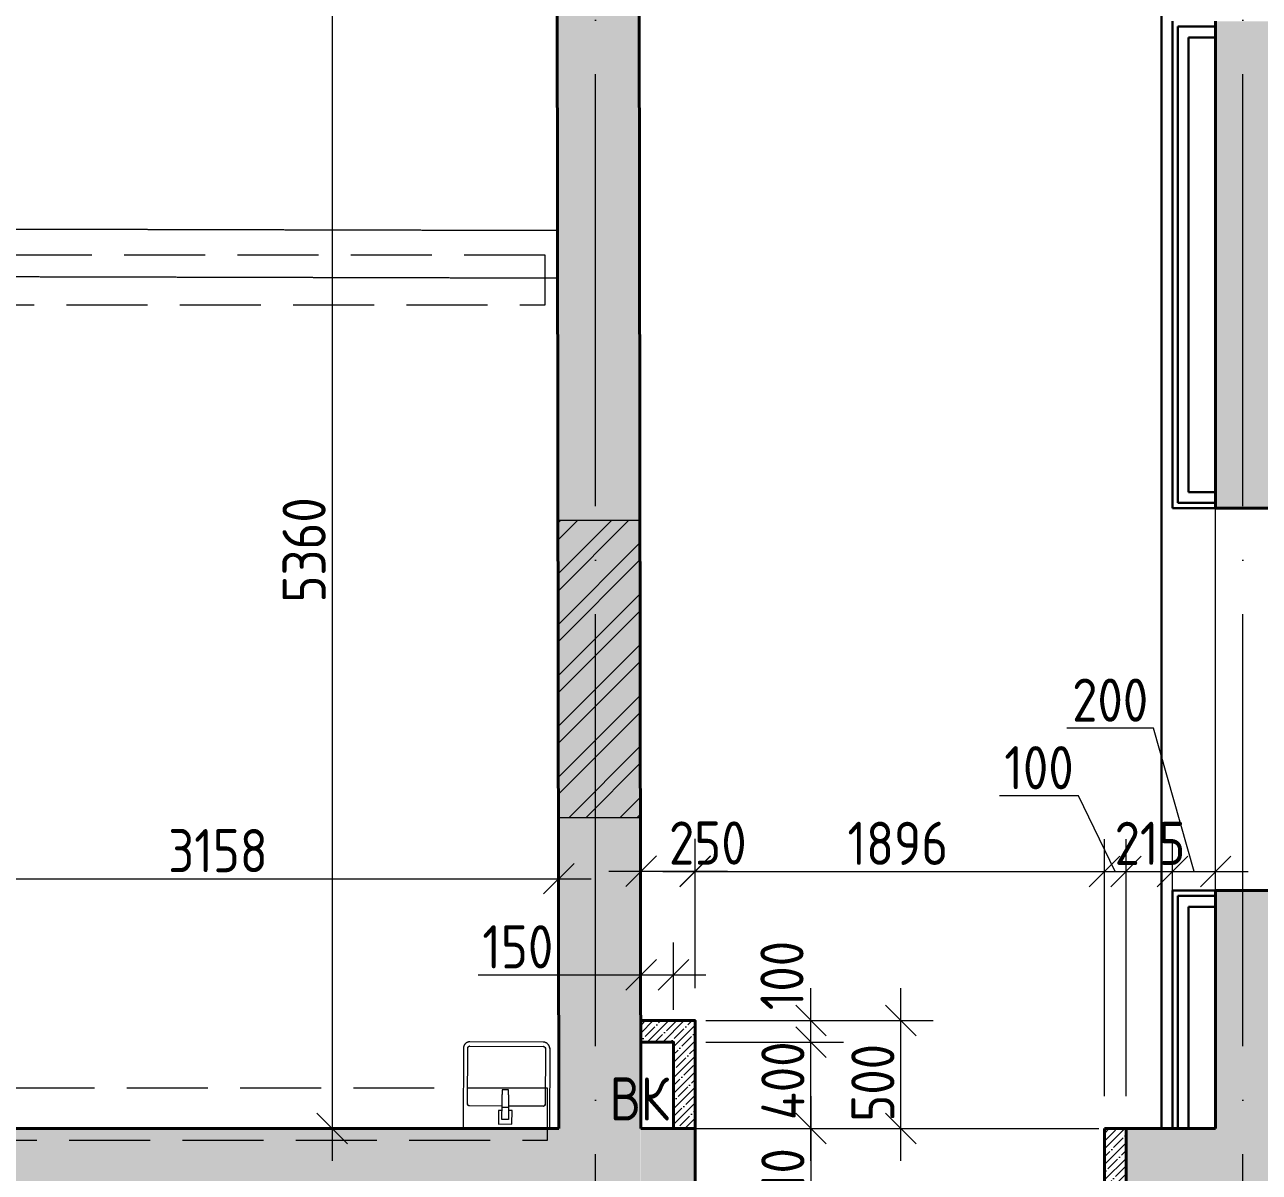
# Model space of a CAD drawing. Header units: millimetres. Extents: x -269164 to 430575, y -569542 to 36130.
# Drawn here: x 176099 to 181819, y -409903 to -404590 of the extents above; entities that cross this region are included whole.
import ezdxf

# ---------------------------------------------------------------- set-up
doc = ezdxf.new("R2010")
doc.units = ezdxf.units.MM
for name, pattern in [('ADSK_Линия сетки', [25, 20, -2.5, 0, -2.5]), ('ADSK_Сверху', [4.5, 3, -1.5]), ('GOST2.303 4', [7, 5, -2, 0])]:
    doc.linetypes.add(name, pattern=pattern)
for name, color, linetype, lineweight in [('Каркас', 7, 'Continuous', 18), ('Марки помещений', 7, 'Continuous', 20), ('Оси', 7, 'Continuous', 9), ('Размеры', 7, 'Continuous', 9), ('Сантехника', 7, 'Continuous', 18), ('Стены внутренние', 7, 'Continuous', 18), ('Стены наружные', 7, 'Continuous', 18)]:
    doc.layers.add(name, color=color, linetype=linetype, lineweight=lineweight)
doc.styles.add('GOST Common', font='GOST_Common.ttf', dxfattribs={"width": 0.9, "height": 200})
doc.styles.add('GOST Common_2', font='GOST_Common.ttf', dxfattribs={"width": 0.9, "height": 250})
doc.dimstyles.new('ADSK_Основной_2_мм_Округление_до_1_мм_1', dxfattribs={"dimscale": 304.8, "dimtxt": 201.142999, "dimasz": 0.463911, "dimexe": 0.492126, "dimexo": 0.492126, "dimgap": 0.098425, "dimtad": 1, "dimdec": 0, "dimdsep": 46, "dimtxsty": 'GOST Common', "dimblk1": 'OBLIQUE', "dimblk2": 'OBLIQUE', "dimsah": 1, "dimcen": 0.09, "dimdle": 0.492126, "dimazin": 2, "dimtfac": 1, "dimtdec": 4, "dimtix": 1, "dimtmove": 1, "dimatfit": 3, "dimfxl": 1, "dimtvp": 1, "dimtolj": 1, "dimtzin": 0, "dimlwd": 20, "dimlwe": 20, "dimarcsym": 2})

# ---------------------------------------------------------------- blocks, each defined once
blk = doc.blocks.new('Parametric_Porcelain_bathroom_sink_20774 - 500х430мм-V104-02 План 2-го этажа маркировочный')
at = {"layer": 'Сантехника'}
for p, q in [((247.1, 539.9), (-96.2, 540)), ((-95, 520), (245, 520)), ((-124.8, 513.3), (-125, 140)), ((-105, 253.2), (-105, 510)), ((255.3, 510.1), (255.3, 253.2)), ((275.5, 513.3), (275.3, 140)), ((85.1, 319.1), (55.1, 319.1)), ((55.1, 319.1), (55.1, 296.1)), ((85.1, 319.1), (55.1, 319.1)), ((55.1, 236.5), (55.1, 296.1)), ((85.1, 296.1), (85.1, 319.1)), ((85.1, 296.1), (85.1, 236.5)), ((55.1, 243.2), (-95, 243.2)), ((55.1, 201.5), (55.1, 236.5)), ((85.1, 236.5), (55.1, 236.5)), ((245.3, 243.2), (85.1, 243.2)), ((85.1, 236.5), (85.1, 201.5)), ((38.4, 221.2), (38.4, 161.6)), ((55.1, 223.1), (40.2, 223.1)), ((55.1, 181.5), (55.1, 201.5)), ((85.1, 181.5), (55.1, 181.5)), ((99.8, 223.1), (85.1, 223.1)), ((85.1, 201.5), (85.1, 181.5)), ((101.6, 161.6), (101.6, 221.2)), ((-125, 140), (-120, 140)), ((-120, 140), (-115, 140)), ((-115, 140), (275.3, 140)), ((39.8, 160.1), (100.1, 160.1))]:
    blk.add_line(p, q, dxfattribs=at)
at = {"layer": 'Сантехника', "flags": 128}
for points in [[(-95, 540), (-96.2, 540), (-97.4, 539.9), (-98.6, 539.8), (-99.8, 539.6), (-101, 539.4), (-102.2, 539.1), (-103.3, 538.8), (-104.5, 538.5), (-105.6, 538.1), (-106.7, 537.6), (-107.8, 537.1), (-108.9, 536.6), (-109.9, 536), (-111, 535.4), (-112, 534.8), (-112.9, 534.1), (-113.9, 533.3), (-114.8, 532.6), (-115.7, 531.7), (-116.5, 530.9), (-117.4, 530), (-118.1, 529.1), (-118.9, 528.2), (-119.6, 527.2), (-120.3, 526.2), (-120.9, 525.2), (-121.5, 524.1), (-122, 523.1), (-122.5, 522), (-123, 520.9), (-123.4, 519.7), (-123.8, 518.6), (-124.1, 517.4), (-124.4, 516.3), (-124.6, 515.1), (-124.8, 513.9), (-124.9, 512.7), (-125, 511.5), (-125, 510.3), (-125, 510)], [(-105, 510), (-105, 510.4), (-105, 510.8), (-104.9, 511.2), (-104.9, 511.6), (-104.8, 512), (-104.7, 512.4), (-104.6, 512.8), (-104.5, 513.1), (-104.4, 513.5), (-104.2, 513.9), (-104.1, 514.3), (-103.9, 514.6), (-103.7, 515), (-103.5, 515.3), (-103.3, 515.6), (-103, 516), (-102.8, 516.3), (-102.5, 516.6), (-102.3, 516.9), (-102, 517.2), (-101.7, 517.4), (-101.4, 517.7), (-101.1, 518), (-100.8, 518.2), (-100.4, 518.4), (-100.1, 518.6), (-99.7, 518.8), (-99.4, 519), (-99, 519.2), (-98.6, 519.3), (-98.3, 519.5), (-97.9, 519.6), (-97.5, 519.7), (-97.1, 519.8), (-96.7, 519.9), (-96.3, 519.9), (-95.9, 520), (-95.5, 520), (-95.1, 520), (-95, 520)], [(-101, 518), (-101.3, 517.8), (-101.6, 517.5), (-101.9, 517.2), (-102.2, 517), (-102.5, 516.7)], [(-95, 520), (-95.4, 520), (-95.8, 520), (-96.2, 519.9), (-96.6, 519.9)], [(275, 510), (275, 511.2), (274.9, 512.4), (274.8, 513.6), (274.6, 514.8), (274.4, 516), (274.1, 517.1), (273.8, 518.3), (273.5, 519.4), (273.1, 520.6), (272.6, 521.7), (272.1, 522.8), (271.6, 523.9), (271, 524.9), (270.4, 525.9), (269.8, 526.9), (269.1, 527.9), (268.3, 528.9), (267.6, 529.8), (266.7, 530.7), (265.9, 531.5), (265, 532.3), (264.1, 533.1), (263.2, 533.9), (262.2, 534.6), (261.2, 535.2), (260.2, 535.9), (259.1, 536.5), (258.1, 537), (257, 537.5), (255.9, 538), (254.7, 538.4), (253.6, 538.7), (252.4, 539.1), (251.3, 539.3), (250.1, 539.6), (248.9, 539.7), (247.7, 539.9), (246.5, 540), (245.3, 540), (245, 540)], [(246.3, 519.9), (245.9, 520), (245.5, 520), (245.1, 520), (245, 520)], [(245, 520), (245.4, 520), (245.8, 520), (246.2, 519.9), (246.6, 519.9), (247, 519.8), (247.4, 519.7), (247.8, 519.6), (248.1, 519.5), (248.5, 519.4), (248.9, 519.2), (249.3, 519), (249.6, 518.9), (250, 518.7), (250.3, 518.5), (250.6, 518.3), (251, 518), (251.3, 517.8), (251.6, 517.5), (251.9, 517.2), (252.2, 517), (252.4, 516.7), (252.7, 516.4), (253, 516.1), (253.2, 515.7), (253.4, 515.4), (253.6, 515.1), (253.8, 514.7), (254, 514.4), (254.2, 514), (254.3, 513.6), (254.5, 513.2), (254.6, 512.9), (254.7, 512.5), (254.8, 512.1), (254.9, 511.7), (254.9, 511.3), (255, 510.9), (255, 510.5), (255, 510.1), (255, 510)], [(253, 516), (252.8, 516.3), (252.5, 516.6), (252.2, 516.9), (252, 517.2), (251.7, 517.4)], [(-104.9, 511.3), (-105, 510.9), (-105, 510.5), (-105, 510.1), (-105, 510)], [(255, 510), (255, 510.4), (255, 510.8), (254.9, 511.2), (254.9, 511.6)], [(-105, 253.2), (-105, 252.8), (-105, 252.4), (-104.9, 252), (-104.9, 251.6)], [(-95, 243.2), (-95.4, 243.2), (-95.8, 243.2), (-96.2, 243.2), (-96.6, 243.3), (-97, 243.4), (-97.4, 243.5), (-97.8, 243.6), (-98.1, 243.7), (-98.5, 243.8), (-98.9, 244), (-99.3, 244.1), (-99.6, 244.3), (-100, 244.5), (-100.3, 244.7), (-100.6, 244.9), (-101, 245.2), (-101.3, 245.4), (-101.6, 245.7), (-101.9, 245.9), (-102.2, 246.2), (-102.4, 246.5), (-102.7, 246.8), (-103, 247.1), (-103.2, 247.4), (-103.4, 247.8), (-103.6, 248.1), (-103.8, 248.5), (-104, 248.8), (-104.2, 249.2), (-104.3, 249.5), (-104.5, 249.9), (-104.6, 250.3), (-104.7, 250.7), (-104.8, 251.1), (-104.9, 251.5), (-104.9, 251.9), (-105, 252.3), (-105, 252.7), (-105, 253.1), (-105, 253.2)], [(-103, 247.2), (-102.8, 246.9), (-102.5, 246.6), (-102.2, 246.3), (-102, 246), (-101.7, 245.7)], [(-96.3, 243.3), (-95.9, 243.2), (-95.5, 243.2), (-95.1, 243.2), (-95, 243.2)], [(255.3, 253.2), (255.3, 252.8), (255.3, 252.4), (255.2, 252), (255.2, 251.6), (255.1, 251.2), (255, 250.8), (254.9, 250.4), (254.8, 250), (254.7, 249.6), (254.5, 249.3), (254.4, 248.9), (254.2, 248.6), (254, 248.2), (253.8, 247.9), (253.6, 247.5), (253.3, 247.2), (253.1, 246.9), (252.8, 246.6), (252.6, 246.3), (252.3, 246), (252, 245.7), (251.7, 245.5), (251.4, 245.2), (251, 245), (250.7, 244.8), (250.4, 244.5), (250, 244.4), (249.7, 244.2), (249.3, 244), (248.9, 243.9), (248.6, 243.7), (248.2, 243.6), (247.8, 243.5), (247.4, 243.4), (247, 243.3), (246.6, 243.3), (246.2, 243.2), (245.8, 243.2), (245.4, 243.2), (245.3, 243.2)], [(245.3, 243.2), (245.7, 243.2), (246.1, 243.2), (246.5, 243.2), (246.9, 243.3)], [(251.3, 245.2), (251.6, 245.4), (251.9, 245.7), (252.2, 245.9), (252.5, 246.2), (252.8, 246.5)], [(255.2, 251.9), (255.3, 252.3), (255.3, 252.7), (255.3, 253.1), (255.3, 253.2)]]:
    blk.add_lwpolyline(points, dxfattribs=at)
at = {"layer": 'Сантехника'}
for centre, radius, start, end in [((40.2, 221.2), 1.87, 90, 180), ((40.2, 221.2), 1.87, 120, 150), ((40.2, 221.2), 1.87, 120, 150), ((40.2, 221.2), 1.87, 120, 150), ((99.8, 221.2), 1.87, 0, 90), ((99.8, 221.2), 1.87, 30, 60), ((99.8, 221.2), 1.87, 30, 60), ((99.8, 221.2), 1.87, 30, 60), ((39.8, 161.6), 1.49, 180, 270), ((100.1, 161.6), 1.49, 270, 360)]:
    blk.add_arc(centre, radius, start, end, dxfattribs=at)
blk = doc.blocks.new('_Oblique')
at = {"color": 0, "linetype": 'ByBlock', "lineweight": -2}
blk.add_line((-0.5, -0.5), (0.5, 0.5), dxfattribs=at)
blk = doc.blocks.new('*D12275')
at = {"layer": 'Defpoints', "color": 0, "transparency": 16777216}
for p in [(178565.3, -404341.1), (177523.6, -409700.9), (178573.8, -409700.9)]:
    blk.add_point(p, dxfattribs=at)
at = {"layer": 'Размеры', "color": 0, "lineweight": 20, "transparency": 16777216}
for p, q in [((177523.6, -404191.1), (177523.6, -409850.9)), ((178415.3, -404341.1), (177373.6, -404341.1)), ((178423.8, -409700.9), (177373.6, -409700.9))]:
    blk.add_line(p, q, dxfattribs=at)
at = {"layer": 'Размеры', "color": 0, "lineweight": 20, "transparency": 16777216, "xscale": 141.4, "yscale": 141.4, "zscale": 141.4}
for p, rotation in [((177523.6, -404341.1), 90), ((177523.6, -409700.9), 270)]:
    blk.add_blockref('_Oblique', p, dxfattribs=dict(at, rotation=rotation))
at = {"layer": 'Размеры', "color": 0, "transparency": 16777216, "insert": (177393.6, -407021.5), "char_height": 200, "attachment_point": 5, "rotation": 90, "style": 'GOST Common'}
blk.add_mtext('\\A1;5360', dxfattribs=at)
blk = doc.blocks.new('*D12277')
at = {"layer": 'Defpoints', "color": 0, "transparency": 16777216}
for p in [(178573.8, -408544), (175415.5, -409700.9), (178573.8, -409700.9)]:
    blk.add_point(p, dxfattribs=at)
at = {"layer": 'Размеры', "color": 0, "lineweight": 20, "transparency": 16777216}
for p, q in [((175415.5, -409550.9), (175415.5, -408394)), ((178573.8, -409550.9), (178573.8, -408394)), ((175265.5, -408544), (178723.8, -408544))]:
    blk.add_line(p, q, dxfattribs=at)
at = {"layer": 'Размеры', "color": 0, "lineweight": 20, "transparency": 16777216, "xscale": 141.4, "yscale": 141.4, "zscale": 141.4, "rotation": 180}
blk.add_blockref('_Oblique', (175415.5, -408544), dxfattribs=at)
at = {"layer": 'Размеры', "color": 0, "lineweight": 20, "transparency": 16777216, "xscale": 141.4, "yscale": 141.4, "zscale": 141.4}
blk.add_blockref('_Oblique', (178573.8, -408544), dxfattribs=at)
at = {"layer": 'Размеры', "color": 0, "transparency": 16777216, "insert": (176994.7, -408414), "char_height": 200, "attachment_point": 5, "style": 'GOST Common'}
blk.add_mtext('\\A1;3158', dxfattribs=at)
blk = doc.blocks.new('*D12258')
at = {"layer": 'Defpoints', "color": 0, "transparency": 16777216}
for p in [(179205.1, -408508.7), (178955.4, -409200.9), (179205.1, -409200.9)]:
    blk.add_point(p, dxfattribs=at)
at = {"layer": 'Размеры', "color": 0, "lineweight": 20, "transparency": 16777216}
for p, q in [((178955.4, -409050.9), (178955.4, -408358.7)), ((179205.1, -409050.9), (179205.1, -408358.7)), ((178805.4, -408508.7), (179355.1, -408508.7))]:
    blk.add_line(p, q, dxfattribs=at)
at = {"layer": 'Размеры', "color": 0, "lineweight": 20, "transparency": 16777216, "xscale": 141.4, "yscale": 141.4, "zscale": 141.4, "rotation": 180}
blk.add_blockref('_Oblique', (178955.4, -408508.7), dxfattribs=at)
at = {"layer": 'Размеры', "color": 0, "lineweight": 20, "transparency": 16777216, "xscale": 141.4, "yscale": 141.4, "zscale": 141.4}
blk.add_blockref('_Oblique', (179205.1, -408508.7), dxfattribs=at)
at = {"layer": 'Размеры', "color": 0, "transparency": 16777216, "insert": (179263.7, -408378.7), "char_height": 200, "attachment_point": 5, "style": 'GOST Common'}
blk.add_mtext('\\A1;250', dxfattribs=at)
blk = doc.blocks.new('*D12259')
at = {"layer": 'Defpoints', "color": 0, "transparency": 16777216}
for p in [(179105.1, -409300.9), (179741.7, -409300.9), (179105.1, -409700.9)]:
    blk.add_point(p, dxfattribs=at)
at = {"layer": 'Размеры', "color": 0, "lineweight": 20, "transparency": 16777216}
for p, q in [((179741.7, -409850.9), (179741.7, -409150.9)), ((179255.1, -409300.9), (179891.7, -409300.9)), ((179255.1, -409700.9), (179891.7, -409700.9))]:
    blk.add_line(p, q, dxfattribs=at)
at = {"layer": 'Размеры', "color": 0, "lineweight": 20, "transparency": 16777216, "xscale": 141.4, "yscale": 141.4, "zscale": 141.4}
for p, rotation in [((179741.7, -409300.9), 90), ((179741.7, -409700.9), 270)]:
    blk.add_blockref('_Oblique', p, dxfattribs=dict(at, rotation=rotation))
at = {"layer": 'Размеры', "color": 0, "transparency": 16777216, "insert": (179611.7, -409479.6), "char_height": 200, "attachment_point": 5, "rotation": 90, "style": 'GOST Common'}
blk.add_mtext('\\A1;400', dxfattribs=at)
blk = doc.blocks.new('*D12204')
at = {"layer": 'Defpoints', "color": 0, "transparency": 16777216}
for p in [(179105.1, -409200.9), (179741.7, -409200.9), (179105.1, -409300.9)]:
    blk.add_point(p, dxfattribs=at)
at = {"layer": 'Размеры', "color": 0, "lineweight": 20, "transparency": 16777216}
for p, q in [((179741.7, -409450.9), (179741.7, -409050.9)), ((179255.1, -409200.9), (179891.7, -409200.9)), ((179255.1, -409300.9), (179891.7, -409300.9))]:
    blk.add_line(p, q, dxfattribs=at)
at = {"layer": 'Размеры', "color": 0, "lineweight": 20, "transparency": 16777216, "xscale": 141.4, "yscale": 141.4, "zscale": 141.4}
for p, rotation in [((179741.7, -409200.9), 90), ((179741.7, -409300.9), 270)]:
    blk.add_blockref('_Oblique', p, dxfattribs=dict(at, rotation=rotation))
at = {"layer": 'Размеры', "color": 0, "transparency": 16777216, "insert": (179607.4, -408992.3), "char_height": 200, "attachment_point": 5, "rotation": 90, "style": 'GOST Common'}
blk.add_mtext('\\A1;100', dxfattribs=at)
blk = doc.blocks.new('*D12260')
at = {"layer": 'Defpoints', "color": 0, "transparency": 16777216}
for p in [(179205.1, -409200.9), (180158.5, -409200.9), (179205.1, -409700.9)]:
    blk.add_point(p, dxfattribs=at)
at = {"layer": 'Размеры', "color": 0, "lineweight": 20, "transparency": 16777216}
for p, q in [((180158.5, -409850.9), (180158.5, -409050.9)), ((179355.1, -409200.9), (180308.5, -409200.9)), ((179355.1, -409700.9), (180308.5, -409700.9))]:
    blk.add_line(p, q, dxfattribs=at)
at = {"layer": 'Размеры', "color": 0, "lineweight": 20, "transparency": 16777216, "xscale": 141.4, "yscale": 141.4, "zscale": 141.4}
for p, rotation in [((180158.5, -409200.9), 90), ((180158.5, -409700.9), 270)]:
    blk.add_blockref('_Oblique', p, dxfattribs=dict(at, rotation=rotation))
at = {"layer": 'Размеры', "color": 0, "transparency": 16777216, "insert": (180028.5, -409489.1), "char_height": 200, "attachment_point": 5, "rotation": 90, "style": 'GOST Common'}
blk.add_mtext('\\A1;500', dxfattribs=at)
blk = doc.blocks.new('*D12261')
at = {"layer": 'Defpoints', "color": 0, "transparency": 16777216}
for p in [(179105.1, -408989.4), (178955.2, -409300.9), (179105.1, -409300.9)]:
    blk.add_point(p, dxfattribs=at)
at = {"layer": 'Размеры', "color": 0, "lineweight": 20, "transparency": 16777216}
for p, q in [((178955.2, -409150.9), (178955.2, -408839.4)), ((179105.1, -409150.9), (179105.1, -408839.4)), ((178200.7, -408989.4), (178955.2, -408989.4)), ((178805.2, -408989.4), (179255.1, -408989.4))]:
    blk.add_line(p, q, dxfattribs=at)
at = {"layer": 'Размеры', "color": 0, "lineweight": 20, "transparency": 16777216, "xscale": 141.4, "yscale": 141.4, "zscale": 141.4, "rotation": 180}
blk.add_blockref('_Oblique', (178955.2, -408989.4), dxfattribs=at)
at = {"layer": 'Размеры', "color": 0, "lineweight": 20, "transparency": 16777216, "xscale": 141.4, "yscale": 141.4, "zscale": 141.4}
blk.add_blockref('_Oblique', (179105.1, -408989.4), dxfattribs=at)
at = {"layer": 'Размеры', "color": 0, "transparency": 16777216, "insert": (178383.7, -408859.4), "char_height": 200, "attachment_point": 5, "style": 'GOST Common'}
blk.add_mtext('\\A1;150', dxfattribs=at)
blk = doc.blocks.new('*D12262')
at = {"layer": 'Defpoints', "color": 0, "transparency": 16777216}
for p in [(179205.1, -409700.9), (179205.1, -410210.9), (179741.7, -410210.9)]:
    blk.add_point(p, dxfattribs=at)
at = {"layer": 'Размеры', "color": 0, "lineweight": 20, "transparency": 16777216}
for p, q in [((179741.7, -409550.9), (179741.7, -410360.9)), ((179355.1, -409700.9), (179891.7, -409700.9)), ((179355.1, -410210.9), (179891.7, -410210.9))]:
    blk.add_line(p, q, dxfattribs=at)
at = {"layer": 'Размеры', "color": 0, "lineweight": 20, "transparency": 16777216, "xscale": 141.4, "yscale": 141.4, "zscale": 141.4}
for p, rotation in [((179741.7, -409700.9), 90), ((179741.7, -410210.9), 270)]:
    blk.add_blockref('_Oblique', p, dxfattribs=dict(at, rotation=rotation))
at = {"layer": 'Размеры', "color": 0, "transparency": 16777216, "insert": (179611.7, -409955.9), "char_height": 200, "attachment_point": 5, "rotation": 90, "style": 'GOST Common'}
blk.add_mtext('\\A1;510', dxfattribs=at)
blk = doc.blocks.new('*D12208')
at = {"layer": 'Defpoints', "color": 0, "transparency": 16777216}
for p in [(181101.3, -408510.2), (179205.1, -409200.9), (181101.3, -409200.9)]:
    blk.add_point(p, dxfattribs=at)
at = {"layer": 'Размеры', "color": 0, "lineweight": 20, "transparency": 16777216}
for p, q in [((179205.1, -409050.9), (179205.1, -408360.2)), ((181101.3, -409050.9), (181101.3, -408360.2)), ((179055.1, -408510.2), (181251.3, -408510.2))]:
    blk.add_line(p, q, dxfattribs=at)
at = {"layer": 'Размеры', "color": 0, "lineweight": 20, "transparency": 16777216, "xscale": 141.4, "yscale": 141.4, "zscale": 141.4, "rotation": 180}
blk.add_blockref('_Oblique', (179205.1, -408510.2), dxfattribs=at)
at = {"layer": 'Размеры', "color": 0, "lineweight": 20, "transparency": 16777216, "xscale": 141.4, "yscale": 141.4, "zscale": 141.4}
blk.add_blockref('_Oblique', (181101.3, -408510.2), dxfattribs=at)
at = {"layer": 'Размеры', "color": 0, "transparency": 16777216, "insert": (180144.2, -408380.2), "char_height": 200, "attachment_point": 5, "style": 'GOST Common'}
blk.add_mtext('\\A1;1896', dxfattribs=at)
blk = doc.blocks.new('*D12282')
at = {"layer": 'Defpoints', "color": 0, "transparency": 16777216}
for p in [(181201.3, -408510.2), (181101.3, -409700.9), (181201.3, -409700.9)]:
    blk.add_point(p, dxfattribs=at)
at = {"layer": 'Размеры', "color": 0, "lineweight": 20, "transparency": 16777216}
for p, q in [((180981.3, -408160), (180615.3, -408160)), ((181151.3, -408510.2), (180981.3, -408160)), ((181101.3, -409550.9), (181101.3, -408360.2)), ((181201.3, -409550.9), (181201.3, -408360.2)), ((180951.3, -408510.2), (181351.3, -408510.2))]:
    blk.add_line(p, q, dxfattribs=at)
at = {"layer": 'Размеры', "color": 0, "lineweight": 20, "transparency": 16777216, "xscale": 141.4, "yscale": 141.4, "zscale": 141.4, "rotation": 180}
blk.add_blockref('_Oblique', (181101.3, -408510.2), dxfattribs=at)
at = {"layer": 'Размеры', "color": 0, "lineweight": 20, "transparency": 16777216, "xscale": 141.4, "yscale": 141.4, "zscale": 141.4}
blk.add_blockref('_Oblique', (181201.3, -408510.2), dxfattribs=at)
at = {"layer": 'Размеры', "color": 0, "transparency": 16777216, "insert": (180798.3, -408030), "char_height": 200, "attachment_point": 5, "style": 'GOST Common'}
blk.add_mtext('\\A1;100', dxfattribs=at)
blk = doc.blocks.new('*D12283')
at = {"layer": 'Defpoints', "color": 0, "transparency": 16777216}
for p in [(181416.4, -408510.2), (181201.3, -409700.9), (181416.4, -409700.9)]:
    blk.add_point(p, dxfattribs=at)
at = {"layer": 'Размеры', "color": 0, "lineweight": 20, "transparency": 16777216}
for p, q in [((181201.3, -409550.9), (181201.3, -408360.2)), ((181416.4, -409550.9), (181416.4, -408360.2)), ((181051.3, -408510.2), (181566.4, -408510.2))]:
    blk.add_line(p, q, dxfattribs=at)
at = {"layer": 'Размеры', "color": 0, "lineweight": 20, "transparency": 16777216, "xscale": 141.4, "yscale": 141.4, "zscale": 141.4, "rotation": 180}
blk.add_blockref('_Oblique', (181201.3, -408510.2), dxfattribs=at)
at = {"layer": 'Размеры', "color": 0, "lineweight": 20, "transparency": 16777216, "xscale": 141.4, "yscale": 141.4, "zscale": 141.4}
blk.add_blockref('_Oblique', (181416.4, -408510.2), dxfattribs=at)
at = {"layer": 'Размеры', "color": 0, "transparency": 16777216, "insert": (181312.5, -408380.2), "char_height": 200, "attachment_point": 5, "style": 'GOST Common'}
blk.add_mtext('\\A1;215', dxfattribs=at)
blk = doc.blocks.new('*D12284')
at = {"layer": 'Defpoints', "color": 0, "transparency": 16777216}
for p in [(181616.4, -408510.2), (181416.4, -409700.9), (181616.4, -409700.9)]:
    blk.add_point(p, dxfattribs=at)
at = {"layer": 'Размеры', "color": 0, "lineweight": 20, "transparency": 16777216}
for p, q in [((181328.9, -407847), (180926.9, -407847)), ((181516.4, -408510.2), (181328.9, -407847)), ((181416.4, -409550.9), (181416.4, -408360.2)), ((181616.4, -409550.9), (181616.4, -408360.2)), ((181266.4, -408510.2), (181766.4, -408510.2))]:
    blk.add_line(p, q, dxfattribs=at)
at = {"layer": 'Размеры', "color": 0, "lineweight": 20, "transparency": 16777216, "xscale": 141.4, "yscale": 141.4, "zscale": 141.4, "rotation": 180}
blk.add_blockref('_Oblique', (181416.4, -408510.2), dxfattribs=at)
at = {"layer": 'Размеры', "color": 0, "lineweight": 20, "transparency": 16777216, "xscale": 141.4, "yscale": 141.4, "zscale": 141.4}
blk.add_blockref('_Oblique', (181616.4, -408510.2), dxfattribs=at)
at = {"layer": 'Размеры', "color": 0, "transparency": 16777216, "insert": (181127.9, -407717), "char_height": 200, "attachment_point": 5, "style": 'GOST Common'}
blk.add_mtext('\\A1;200', dxfattribs=at)

msp = doc.modelspace()

# ---------------------------------------------------------------- hatches: boundary and pattern name
at = {"layer": 'Стены внутренние', "true_color": 0xc0c0c0}
msp.add_hatch(color=9, dxfattribs=at).paths.add_polyline_path([(178519.61, -410210.93), (178953.82, -410210.93), (178945.34, -404341.01), (178565.34, -404341.12), (178573.82, -409700.93), (172551.86, -409700.93), (172551.86, -410210.93), (176242.63, -410210.93)])
at = {"layer": 'Стены внутренние', "lineweight": 9}
h = msp.add_hatch(dxfattribs=at)
h.set_pattern_fill('FP_2', color=256, style=0, pattern_type=2)
h.set_pattern_definition([(45, (178182.9, -430621.92), (-117.8655, 117.8655), []), (45, (178261.48, -430621.92), (-117.8655, 117.8655), [])])
h.paths.add_polyline_path([(178571.54, -408262.35), (178951.54, -408261.75), (178949.36, -406883.73), (178569.36, -406884.33), (178571.21, -408052.77)])
h = msp.add_hatch(dxfattribs=at)
h.set_pattern_fill('ANSI35', color=256, scale=8, style=0)
h.set_pattern_definition([(45, (178182.906, -422601.454), (-35.92102, 35.92102), []), (45, (178218.827, -422601.454), (-35.92102, 35.92102), [63.5, -12.7, 0, -12.7])])
h.paths.add_polyline_path([(179205.08, -409200.93), (179205.08, -409700.93), (179105.08, -409700.93), (179105.08, -409300.93), (178953.19, -409300.93), (178953.03, -409200.93)])
at = {"layer": 'Стены внутренние', "true_color": 0xc0c0c0}
h = msp.add_hatch(color=9, dxfattribs=at)
h.paths.add_polyline_path([(179205.08, -410210.93), (179205.08, -409700.93), (178953.82, -409700.93), (178953.82, -410210.93), (178966.21, -410210.93)])
h.paths.add_polyline_path([(181616.3, -410210.93), (181616.41, -410210.93), (181616.41, -409700.93), (181201.29, -409700.93), (181201.29, -410210.93), (181527.28, -410210.93)])
at = {"layer": 'Стены внутренние', "lineweight": 9}
h = msp.add_hatch(dxfattribs=at)
h.set_pattern_fill('ANSI35', color=256, scale=8, style=0)
h.set_pattern_definition([(45, (181233.603, -441848.274), (-35.921024, 35.921024), []), (45, (181269.524, -441848.274), (-35.921024, 35.921024), [63.5, -12.7, 0, -12.7])])
h.paths.add_polyline_path([(181201.29, -409700.93), (181101.29, -409700.93), (181101.29, -412960.93), (181532.32, -412958.99), (181532.17, -412858.99), (181201.29, -412860.93), (181201.29, -411660.93), (181523.2, -411660.93), (181522.49, -411560.93), (181201.29, -411560.93)])
at = {"layer": 'Стены наружные', "true_color": 0xc0c0c0}
h = msp.add_hatch(color=9, dxfattribs=at)
h.paths.add_polyline_path([(182126.41, -409703.29), (182126.41, -408598.77), (181616.41, -408598.77), (181616.41, -409703.29), (181945.29, -409703.29)])
h.paths.add_polyline_path([(181616.41, -406828.77), (182126.41, -406828.77), (182126.41, -404573.3), (181616.41, -404573.3), (181616.41, -405250.48)])
h.paths.add_polyline_path([(181753.48, -402803.3), (182126.41, -402803.3), (182126.41, -400532.3), (181616.41, -400532.3), (181616.41, -402803.3)])
h.paths.add_polyline_path([(181753.48, -398762.3), (182126.41, -398762.3), (182126.41, -396530.34), (181616.41, -396530.34), (181616.41, -398762.3)])
h.paths.add_polyline_path([(182126.41, -394760.34), (182126.41, -386958.02), (181616.41, -386953.1), (181616.41, -394760.34), (181753.48, -394760.34)])
h = msp.add_hatch(color=9, dxfattribs=at)
h.paths.add_polyline_path([(189014.22, -410213.29), (189524.22, -410213.29), (189524.22, -409703.29), (188322.11, -409703.29), (188322.11, -410213.29), (188406.35, -410213.29)])
h.paths.add_polyline_path([(181945.29, -410213.29), (182888.64, -410213.29), (182888.64, -409703.29), (181616.41, -409703.29), (181616.41, -410213.29), (181893.03, -410213.29)])
h.paths.add_polyline_path([(186379.06, -410213.29), (186592.11, -410213.29), (186592.11, -409703.29), (184618.64, -409703.29), (184618.64, -410213.29), (185983.71, -410213.29)])

# ---------------------------------------------------------------- linework, layer by layer
at = {"color": 32, "lineweight": 30, "true_color": 0xcd6928}
msp.add_lwpolyline([(181366.41, -393817.25), (181366.41, -393817.25), (181366.41, -409700.93)], dxfattribs=at)
at = {"color": 18, "lineweight": 40, "true_color": 0x000000}
for points in [[(179205.08, -409700.93), (179205.08, -409200.93), (178953.03, -409200.93)], [(179105.08, -409700.93), (179105.08, -409300.93), (178953.19, -409300.93)]]:
    msp.add_lwpolyline(points, dxfattribs=at)
at = {"layer": 'Каркас', "color": 253, "linetype": 'ADSK_Сверху', "true_color": 0xaaaaaa}
for p, q in [((178567.24, -405543.22), (172247.69, -405527.82)), ((178567.24, -405543.22), (178567.59, -405763.62)), ((178567.59, -405763.62), (172247.15, -405748.22))]:
    msp.add_line(p, q, dxfattribs=at)
at = {"layer": 'Каркас', "color": 30, "linetype": 'GOST2.303 4', "ltscale": 75, "true_color": 0xf26722}
for points in [[(172093.56, -405656.95), (172093.56, -405886.95), (178510.05, -405886.95), (178510.05, -405656.95)], [(172105.42, -409514.59), (172105.42, -409754.59), (178521.92, -409754.59), (178521.92, -409514.59)]]:
    msp.add_lwpolyline(points, close=True, dxfattribs=at)
at = {"layer": 'Оси', "linetype": 'ADSK_Линия сетки', "ltscale": 100}
for p, q in [((178742.82, -439320.18), (178742.82, -386200.07)), ((181742.82, -439320.18), (181742.82, -386200.07))]:
    msp.add_line(p, q, dxfattribs=at)
at = {"layer": 'Стены внутренние', "lineweight": 40}
for p, q in [((178565.34, -404341.12), (178573.82, -409700.93)), ((178953.82, -409700.93), (178945.34, -404341.12)), ((178573.82, -409700.93), (172551.86, -409700.93)), ((179205.08, -409700.93), (178953.82, -409700.93)), ((179205.08, -410210.93), (179205.08, -409700.93)), ((181616.41, -409700.93), (181101.29, -409700.93)), ((181101.29, -409700.93), (181101.29, -412960.93)), ((181201.29, -409700.93), (181201.29, -411560.93)), ((181616.41, -409700.93), (181235.79, -409700.93))]:
    msp.add_line(p, q, dxfattribs=at)
at = {"layer": 'Стены внутренние', "color": 32, "lineweight": 30, "true_color": 0xcd6928}
for p, q in [((181416.41, -406828.77), (181416.41, -404573.3)), ((181441.41, -406803.77), (181441.41, -404598.3)), ((181616.41, -404598.3), (181441.41, -404598.3)), ((181491.41, -406753.77), (181491.41, -404648.3)), ((181616.41, -404648.3), (181491.41, -404648.3)), ((181616.41, -406753.77), (181491.41, -406753.77)), ((181616.41, -406828.77), (181416.41, -406828.77)), ((181616.41, -406803.77), (181441.41, -406803.77)), ((181416.41, -409700.93), (181416.41, -408598.77)), ((181616.41, -408598.77), (181416.41, -408598.77)), ((181441.41, -409700.93), (181441.41, -408623.77)), ((181616.41, -408623.77), (181441.41, -408623.77)), ((181491.41, -409700.93), (181491.41, -408673.77)), ((181616.41, -408673.77), (181491.41, -408673.77))]:
    msp.add_line(p, q, dxfattribs=at)
at = {"layer": 'Стены внутренние'}
for p, q in [((178569.36, -406884.33), (178949.36, -406883.73)), ((178951.54, -408261.75), (178571.54, -408262.35)), ((179191.88, -409700.93), (181074.7, -409700.93))]:
    msp.add_line(p, q, dxfattribs=at)
at = {"layer": 'Стены наружные', "lineweight": 40}
for p, q in [((181616.41, -404573.3), (181616.41, -406828.77)), ((181616.41, -406828.77), (182126.41, -406828.77)), ((182126.41, -408598.77), (181616.41, -408598.77)), ((181616.41, -408598.77), (181616.41, -409700.93))]:
    msp.add_line(p, q, dxfattribs=at)
at = {"layer": 'Стены наружные'}
msp.add_line((181616.41, -408598.77), (181616.41, -406828.77), dxfattribs=at)

# ---------------------------------------------------------------- block references
at = {"layer": 'Сантехника', "rotation": 359.7427720539908}
msp.add_blockref('Parametric_Porcelain_bathroom_sink_20774 - 500х430мм-V104-02 План 2-го этажа маркировочный', (178254.39, -409839.69), dxfattribs=at)

# ---------------------------------------------------------------- texts
at = {"layer": 'Марки помещений', "lineweight": 9, "insert": (178809.14, -409663.86), "char_height": 200, "width": 468.9872, "attachment_point": 7, "style": 'GOST Common_2'}
msp.add_mtext('ВК', dxfattribs=at)

# ---------------------------------------------------------------- dimensions: what is measured, and where the dimension line sits
at = {"layer": 'Размеры', "color": 18, "true_color": 0x000000}
for base, p1, p2, picture, middle in [((177523.59, -409700.93), (178565.34, -404341.12), (178573.82, -409700.93), '*D12275', (177523.59, -407021.53)), ((179741.7, -409200.93), (179105.08, -409300.93), (179105.08, -409200.93), '*D12204', (179737.41, -408992.27)), ((180158.48, -409200.93), (179205.08, -409700.93), (179205.08, -409200.93), '*D12260', (180158.48, -409489.12)), ((179741.7, -409300.93), (179105.08, -409700.93), (179105.08, -409300.93), '*D12259', (179741.7, -409479.56)), ((179741.69, -410210.93), (179205.08, -409700.93), (179205.08, -410210.93), '*D12262', (179741.69, -409955.93))]:
    dim = msp.add_linear_dim(base=base, p1=p1, p2=p2, angle=90, dimstyle='ADSK_Основной_2_мм_Округление_до_1_мм_1', override={"dimpost": '<>'}, dxfattribs=at)
    dim.commit()
    dim.dimension.update_dxf_attribs({"geometry": picture, "text_midpoint": middle, "dimtype": 160})
for base, p1, p2, picture, middle in [((181616.41, -408510.2), (181416.41, -409700.93), (181616.41, -409700.93), '*D12284', (181298.86, -407846.98)), ((181201.29, -408510.2), (181101.29, -409700.93), (181201.29, -409700.93), '*D12282', (180951.29, -408159.97)), ((179205.08, -408508.7), (178955.39, -409200.93), (179205.08, -409200.93), '*D12258', (179263.67, -408508.7)), ((181101.29, -408510.2), (179205.08, -409200.93), (181101.29, -409200.93), '*D12208', (180144.17, -408510.2)), ((181416.41, -408510.2), (181201.29, -409700.93), (181416.41, -409700.93), '*D12283', (181312.47, -408510.2)), ((178573.82, -408544), (175415.53, -409700.93), (178573.82, -409700.93), '*D12277', (176994.67, -408544)), ((179105.08, -408989.42), (178955.23, -409300.93), (179105.08, -409300.93), '*D12261', (178383.71, -409133.64))]:
    dim = msp.add_linear_dim(base=base, p1=p1, p2=p2, dimstyle='ADSK_Основной_2_мм_Округление_до_1_мм_1', override={"dimpost": '<>'}, dxfattribs=at)
    dim.commit()
    dim.dimension.update_dxf_attribs({"geometry": picture, "text_midpoint": middle, "dimtype": 160})

doc.saveas('drawing.dxf')
